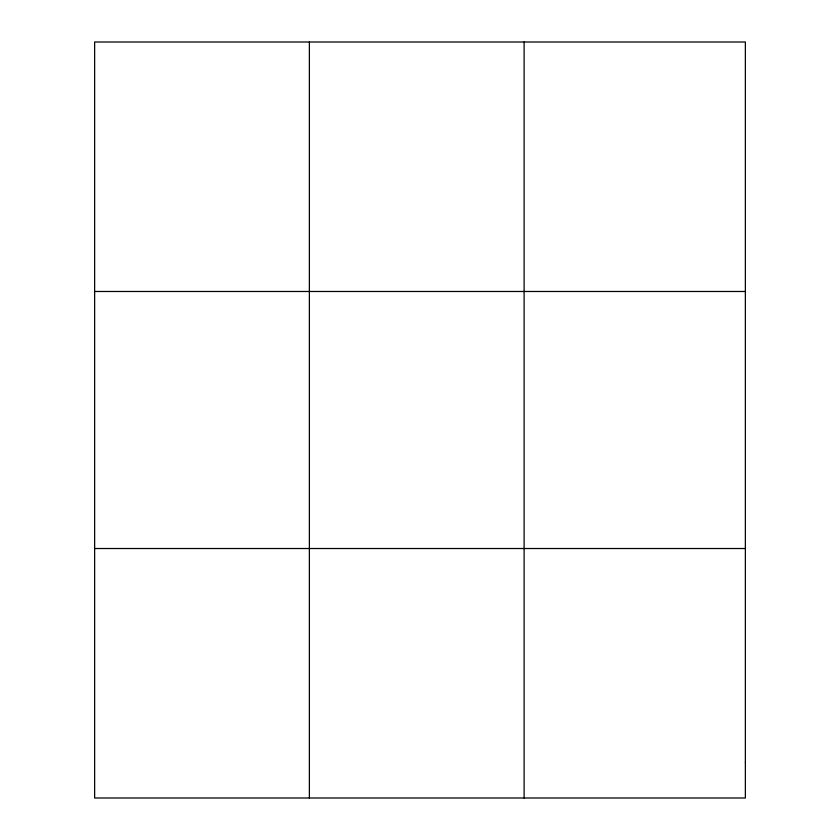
<?xml version="1.0" encoding="UTF-8"?>
<svg xmlns="http://www.w3.org/2000/svg" width="840" height="840" viewBox="0 0 840 840"><rect width="100%" height="100%" fill="white"/><g stroke="black" fill="none" stroke-linecap="round" stroke-linejoin="round"><path stroke-width="1.26" d="M309.372 42L309.372 798M524.118 42L524.118 798M94.636 291.48L745.364 291.48M94.636 548.52L745.364 548.52M745.364 762.363L745.364 798L94.636 798L94.636 42L745.364 42L745.364 762.363"/></g></svg>
